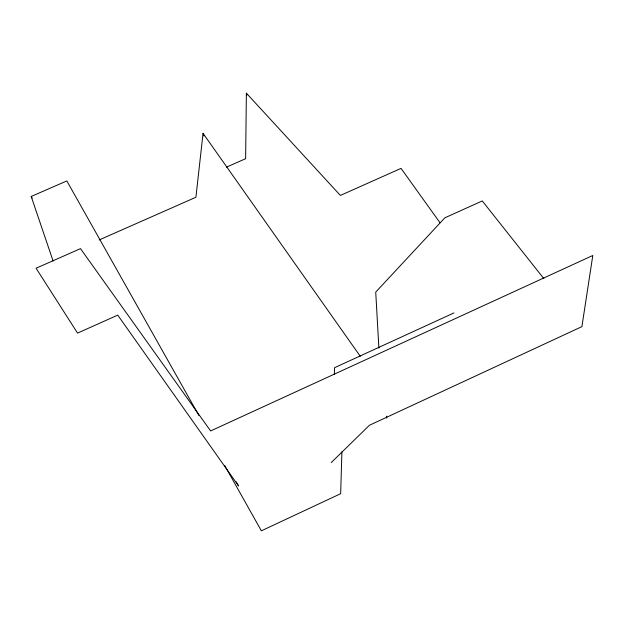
<?xml version="1.0" encoding="UTF-8"?>
<svg xmlns="http://www.w3.org/2000/svg" width="624" height="624" viewBox="0 0 624 624"><rect width="100%" height="100%" fill="white"/><g stroke="black" fill="none" stroke-linecap="round" stroke-linejoin="round"><path stroke-width="0.94" d="M440.029 222.768L401.037 168.379L340.384 195.429L246.379 93.171L245.63 158.707L226.434 167.146M341.913 451.823L340.657 493.693L261.362 530.829L224.648 465.426M334.331 374.455L334.573 367.684L453.968 312.92M360.259 356.288L203.05 133.333L195.905 197.262L99.161 239.944M331.274 462.54L369.431 425.264L581.911 326.633L592.8 255.481L210.616 430.95L80.496 248.633L36.075 268.234L77.548 333.107L117.741 315.12L238.586 486.002L236.2 481.767M53.118 261.089L31.2 196.451L66.83 180.929L198.986 415.662M543.863 278.639L482.258 200.936L444.826 217.831L375.726 292.11L378.893 348.098M31.2 196.451L32.159 198.097M203.05 133.333L203.954 136.009M246.379 93.171L246.87 94.981M386.623 416.192L386.732 418.135"/></g></svg>
